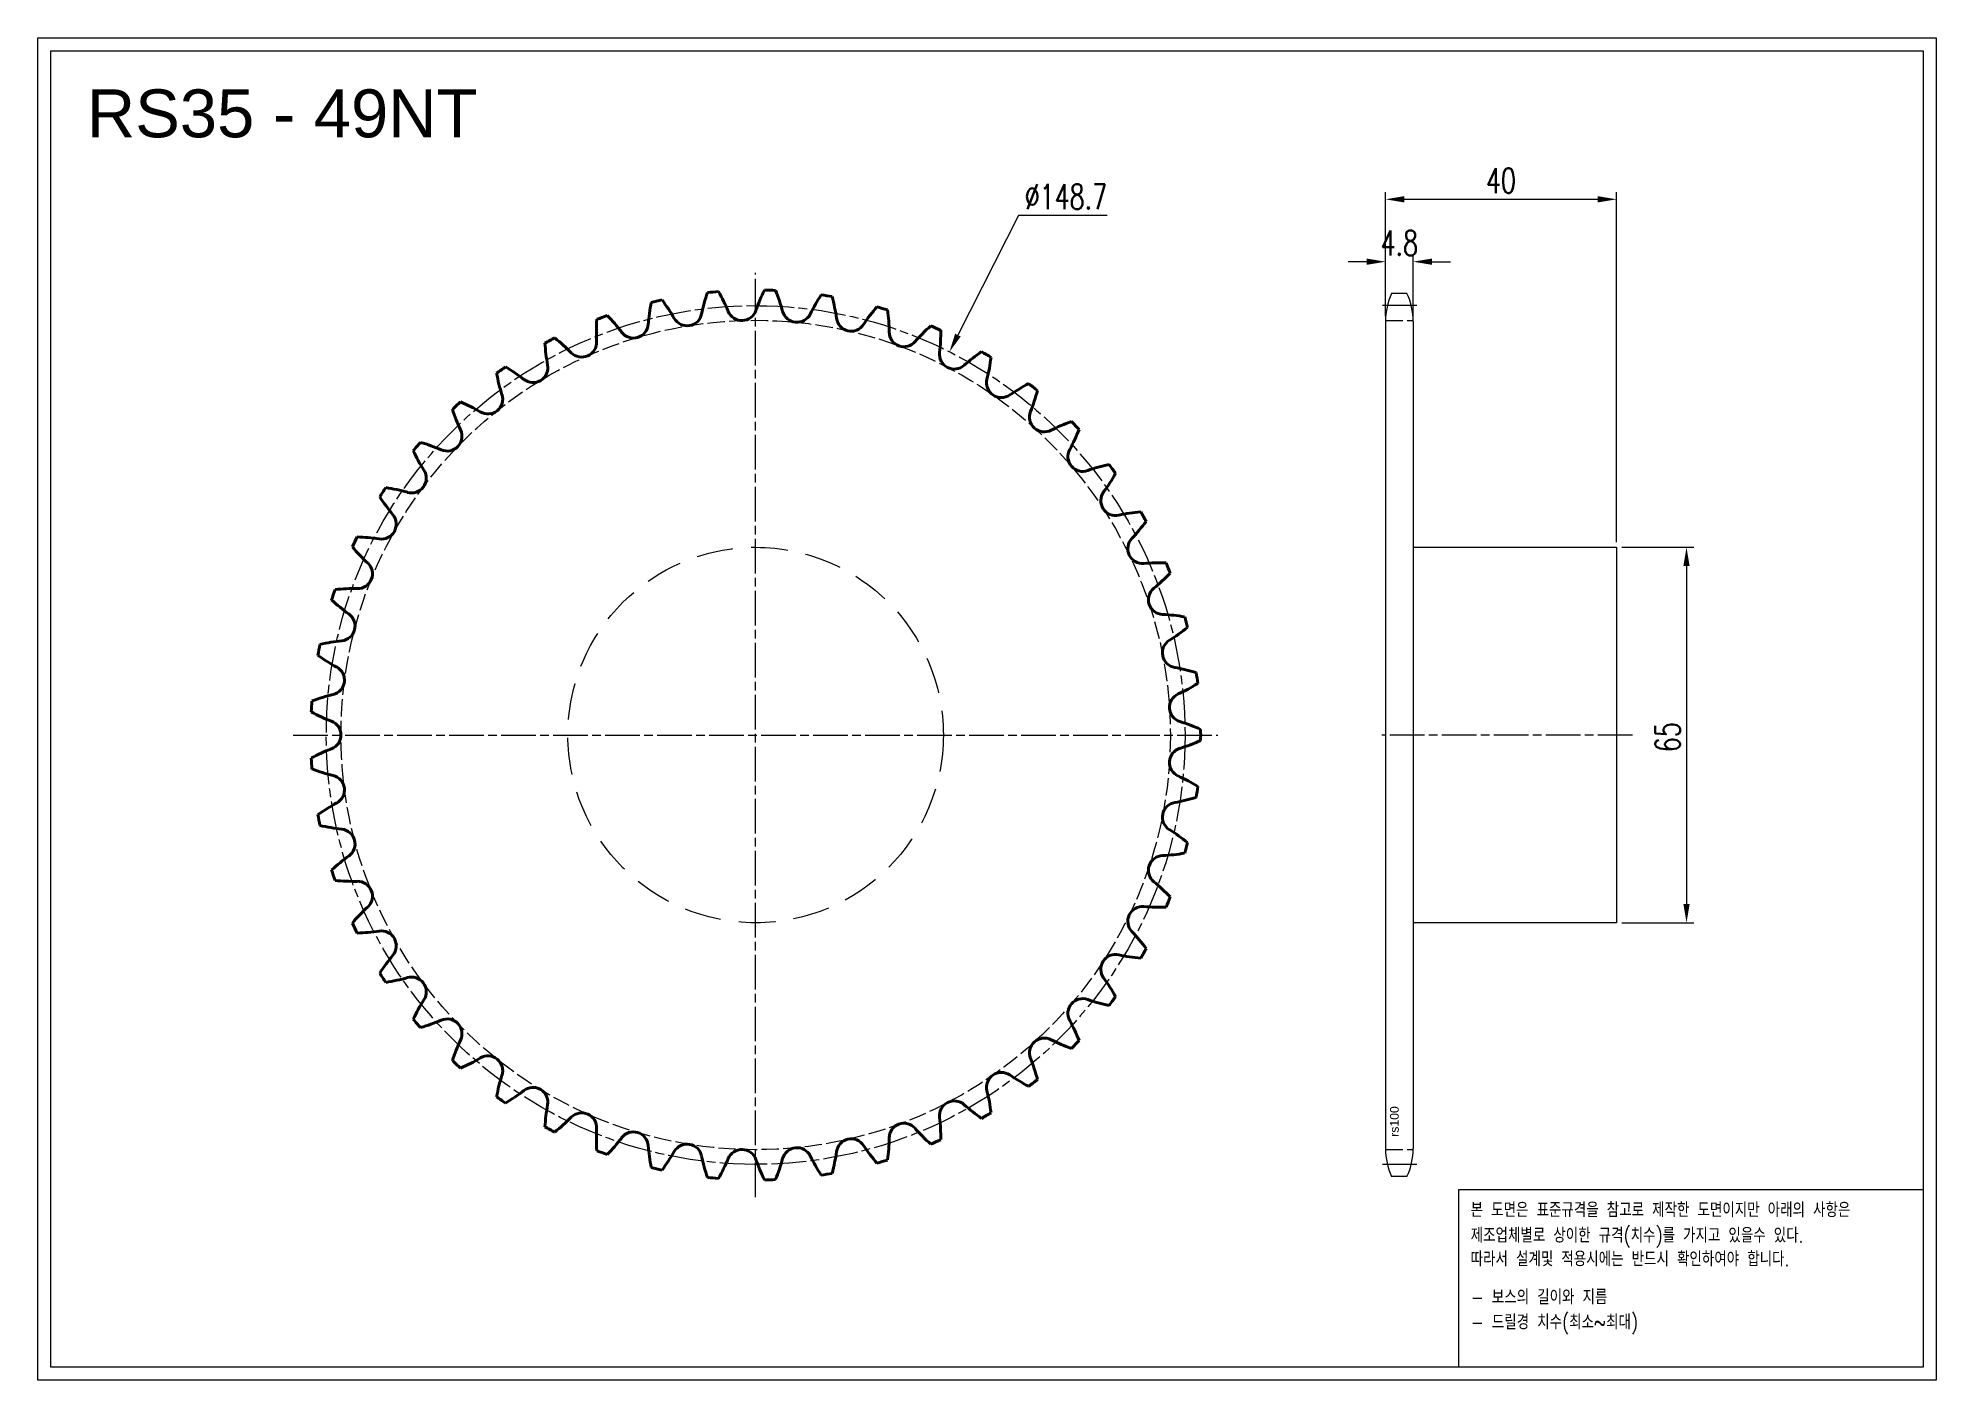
# Model space of a CAD drawing. Header units: millimetres. Extents: x -41128 to -40800, y 1733 to 1966.
import ezdxf

# ---------------------------------------------------------------- set-up
doc = ezdxf.new("R2010")
doc.units = ezdxf.units.MM
for name, pattern in [('AM_ISO02W050', [7.5, 6, -1.5]), ('AM_ISO02W050x2', [3.75, 3, -0.75]), ('AM_ISO08W050', [18, 12, -1.5, 3, -1.5]), ('AM_ISO08W050x2', [9, 6, -0.75, 1.5, -0.75]), ('HIDDEN', [9.525, 6.35, -3.175])]:
    doc.linetypes.add(name, pattern=pattern)
for name, color, linetype, lineweight in [('AM_0N', 7, 'Continuous', 50), ('AM_3N', 6, 'AM_ISO02W050', 25), ('AM_7', 4, 'AM_ISO08W050', 25), ('AM_7N', 4, 'AM_ISO08W050', 25)]:
    doc.layers.add(name, color=color, linetype=linetype, lineweight=lineweight)
doc.layers.add('HL', color=2, linetype='HIDDEN')
doc.layers.add('S-DIM', color=7, linetype='Continuous')
doc.styles.add('HAN', font='ROMANS.shx', dxfattribs={"width": 0.7, "bigfont": 'whgtxt.shx'})
doc.styles.add('HSG', font='SIMPLEX.shx', dxfattribs={"width": 0.7, "bigfont": 'HSG.shx'})
doc.styles.get("Standard").update_dxf_attribs({"font": 'arial.ttf'})
doc.dimstyles.new('APP8', dxfattribs={"dimscale": 1.8, "dimtxt": 2.4, "dimasz": 1.8, "dimexe": 0.7, "dimexo": 0.5, "dimgap": 0.6, "dimtad": 1, "dimtoh": 1, "dimdec": 1, "dimrnd": 0.01, "dimzin": 9, "dimdsep": 46, "dimtxsty": 'HSG', "dimcen": 0, "dimclrd": 1, "dimclre": 1, "dimclrt": 256, "dimazin": 2, "dimtp": 1, "dimtm": 1, "dimtfac": 0.5, "dimtdec": 1, "dimtofl": 0, "dimtmove": 0, "dimatfit": 3, "dimfxl": 0, "dimtvp": 1, "dimtolj": 2, "dimlwd": -1, "dimlwe": -1, "dimarcsym": 0})

# ---------------------------------------------------------------- blocks, each defined once
blk = doc.blocks.new('*D1')
at = {"layer": 'Defpoints', "color": 0, "transparency": 16777216}
for p in [(-40855.16, 1877.42), (-40855.16, 1812.42), (-40843.04, 1812.42)]:
    blk.add_point(p, dxfattribs=at)
at = {"layer": 'S-DIM', "color": 1, "transparency": 16777216}
for p, q in [((-40854.26, 1877.42), (-40841.78, 1877.42)), ((-40843.04, 1874.18), (-40843.04, 1815.66)), ((-40854.26, 1812.42), (-40841.78, 1812.42))]:
    blk.add_line(p, q, dxfattribs=at)
for points in [[(-40843.58, 1874.18), (-40842.5, 1874.18), (-40843.04, 1877.42)], [(-40843.58, 1815.66), (-40842.5, 1815.66), (-40843.04, 1812.42)]]:
    blk.add_solid(points, dxfattribs=at)
at = {"layer": 'S-DIM', "transparency": 16777216, "insert": (-40846.28, 1844.54), "char_height": 4.32, "attachment_point": 5, "rotation": 90, "style": 'HSG'}
blk.add_mtext('\\A2;65', dxfattribs=at)
blk = doc.blocks.new('*D2')
at = {"layer": 'Defpoints', "color": 0, "transparency": 16777216}
for p in [(-40890.36, 1926.86), (-40895.16, 1916.53), (-40890.36, 1916.53)]:
    blk.add_point(p, dxfattribs=at)
at = {"layer": 'S-DIM', "color": 1, "transparency": 16777216}
for p, q in [((-40898.4, 1926.86), (-40901.64, 1926.86)), ((-40895.16, 1917.43), (-40895.16, 1928.12)), ((-40890.36, 1917.43), (-40890.36, 1928.12)), ((-40887.12, 1926.86), (-40883.88, 1926.86))]:
    blk.add_line(p, q, dxfattribs=at)
for points in [[(-40898.4, 1927.4), (-40898.4, 1926.32), (-40895.16, 1926.86)], [(-40887.12, 1927.4), (-40887.12, 1926.32), (-40890.36, 1926.86)]]:
    blk.add_solid(points, dxfattribs=at)
at = {"layer": 'S-DIM', "transparency": 16777216, "insert": (-40892.76, 1930.1), "char_height": 4.32, "attachment_point": 5, "style": 'HSG'}
blk.add_mtext('\\A2;4.8', dxfattribs=at)
blk = doc.blocks.new('*D3')
at = {"layer": 'Defpoints', "color": 0, "transparency": 16777216}
for p in [(-40855.16, 1937.66), (-40895.16, 1916.53), (-40855.16, 1877.42)]:
    blk.add_point(p, dxfattribs=at)
at = {"layer": 'S-DIM', "color": 1, "transparency": 16777216}
for p, q in [((-40895.16, 1917.43), (-40895.16, 1938.92)), ((-40855.16, 1878.32), (-40855.16, 1938.92)), ((-40891.92, 1937.66), (-40858.4, 1937.66))]:
    blk.add_line(p, q, dxfattribs=at)
for points in [[(-40891.92, 1938.2), (-40891.92, 1937.12), (-40895.16, 1937.66)], [(-40858.4, 1938.2), (-40858.4, 1937.12), (-40855.16, 1937.66)]]:
    blk.add_solid(points, dxfattribs=at)
at = {"layer": 'S-DIM', "transparency": 16777216, "insert": (-40875.16, 1940.9), "char_height": 4.32, "attachment_point": 5, "style": 'HSG'}
blk.add_mtext('\\A2;40', dxfattribs=at)
blk = doc.blocks.new('*D4')
at = {"layer": 'Defpoints', "color": 0, "transparency": 16777216}
for p in [(-40970.64, 1911.25), (-41037.74, 1778.59)]:
    blk.add_point(p, dxfattribs=at)
at = {"layer": 'S-DIM', "color": 1, "transparency": 16777216}
for p, q in [((-40958.69, 1934.88), (-40969.18, 1914.15)), ((-40943.35, 1934.88), (-40958.69, 1934.88))]:
    blk.add_line(p, q, dxfattribs=at)
blk.add_solid([(-40969.66, 1914.39), (-40968.69, 1913.9), (-40970.64, 1911.25)], dxfattribs=at)
at = {"layer": 'S-DIM', "transparency": 16777216, "insert": (-40950.48, 1938.12), "char_height": 4.32, "attachment_point": 5, "style": 'HSG'}
blk.add_mtext('\\A2;∅148.7', dxfattribs=at)
blk = doc.blocks.new('notice1')
at = {"color": 4}
blk.add_lwpolyline([(-22142.12, 1735.9), (-22053.8, 1735.9), (-22053.8, 1702.07), (-22142.12, 1702.07)], close=True, dxfattribs=at)
at = {"color": 4, "style": 'HAN', "width": 0.8}
for s, p in [('본 도면은 표준규격을 참고로 제작한 도면이지만 아래의 사항은', (-22139.9, 1730.62)), ('제조업체별로 상이한 규격(치수)를 가지고 있을수 있다.', (-22139.9, 1725.78)), ('따라서 설계및 적용시에는 반드시 확인하여야 합니다.', (-22139.9, 1721.28)), ('- 보스의 길이와 지름', (-22139.9, 1714.03)), ('- 드릴경 치수(최소~최대)', (-22139.9, 1709.27))]:
    blk.add_text(s, height=2.7949, dxfattribs=at).set_placement(p)

msp = doc.modelspace()

# ---------------------------------------------------------------- linework, layer by layer
for p, q in [((-40891.43, 1921.33), (-40894.09, 1921.33)), ((-40895.16, 1916.53), (-40895.16, 1773.31)), ((-40890.36, 1916.53), (-40890.36, 1773.31)), ((-40891.43, 1768.51), (-40894.09, 1768.51))]:
    msp.add_line(p, q)
for points in [[(-41128.44, 1965.59), (-40799.84, 1965.59), (-40799.84, 1733.25), (-41128.44, 1733.25)], [(-41126.23, 1963.38), (-40802.06, 1963.38), (-40802.06, 1735.47), (-41126.23, 1735.47)]]:
    msp.add_lwpolyline(points, close=True)
msp.add_lwpolyline([(-40890.36, 1877.42), (-40855.16, 1877.42), (-40855.16, 1812.42), (-40890.36, 1812.42)])
for centre, start, end in [((-40883.86, 1916.53), 154.8633, 180), ((-40901.66, 1916.53), 0, 25.1367), ((-40883.86, 1773.31), 180, 205.1367), ((-40901.66, 1773.31), 334.8633, 0)]:
    msp.add_arc(centre, 11.3, start, end)
at = {"layer": 'AM_0N'}
for centre, radius, start, end in [((-40991.79, 1913.63), 31.09, 168.5376, 175.6122), ((-41004.19, 1844.92), 77.04, 102.1485, 103.5658), ((-41045.17, 1901.45), 31.09, 30.102, 37.1767), ((-40983.1, 1911.48), 31.09, 161.1906, 168.2653), ((-41004.19, 1844.92), 77.04, 94.8015, 96.2189), ((-41037.61, 1906.23), 31.09, 22.7551, 29.8298), ((-40974.77, 1908.24), 31.09, 153.8437, 160.9184), ((-41004.19, 1844.92), 77.04, 87.4546, 88.8719), ((-41029.49, 1910), 31.09, 15.4082, 22.4829), ((-40966.91, 1903.96), 31.09, 146.4967, 153.5714), ((-41004.19, 1844.92), 77.04, 80.1076, 81.525), ((-41020.97, 1912.7), 31.09, 8.0612, 15.1359), ((-40959.67, 1898.71), 31.09, 139.1498, 146.2245), ((-41004.19, 1844.92), 77.04, 72.7607, 74.1781), ((-41000.68, 1914.65), 31.09, 175.8845, 182.9592), ((-41004.19, 1844.92), 77.04, 109.4954, 110.9128), ((-41052.06, 1895.74), 31.09, 37.449, 44.5237), ((-41025.35, 1916.21), 2.57, 217.449, 355.6122), ((-41016.06, 1918.33), 2.57, 210.102, 348.2653), ((-41006.57, 1919.24), 2.57, 202.7551, 340.9184), ((-40997.05, 1918.94), 2.57, 195.4082, 333.5714), ((-40987.64, 1917.42), 2.57, 188.0612, 326.2245), ((-41012.16, 1914.29), 31.09, 0.7143, 7.789), ((-40953.16, 1892.57), 31.09, 131.8029, 138.8776), ((-41004.19, 1844.92), 77.04, 65.4138, 66.8311), ((-41004.19, 1844.92), 77.04, 116.8423, 118.2597), ((-41009.62, 1914.53), 31.09, 183.2314, 190.3061), ((-41058.17, 1889.2), 31.09, 44.7959, 51.8706), ((-41034.29, 1912.92), 2.57, 224.7959, 2.9592), ((-40978.51, 1914.71), 2.57, 180.7143, 318.8776), ((-41003.23, 1914.74), 31.09, 353.3673, 0.442), ((-40969.8, 1910.85), 2.57, 173.3673, 311.5306), ((-40947.48, 1885.65), 31.09, 124.4559, 131.5306), ((-41004.19, 1844.92), 77.04, 58.0668, 59.4842), ((-40994.31, 1914.04), 31.09, 346.0204, 353.0951), ((-41004.19, 1844.92), 77.04, 124.1893, 125.6066), ((-41018.48, 1913.26), 31.09, 190.5784, 197.6531), ((-41063.39, 1881.94), 31.09, 52.1429, 59.2175), ((-41042.74, 1908.51), 2.57, 232.1429, 10.3061), ((-40961.65, 1905.91), 2.57, 166.0204, 304.1837), ((-41004.19, 1844.92), 77.04, 131.5362, 132.9536), ((-41067.64, 1874.06), 31.09, 59.4898, 66.5645), ((-41050.55, 1903.06), 2.57, 239.4898, 17.6531), ((-40942.74, 1878.07), 31.09, 117.109, 124.1837), ((-41004.19, 1844.92), 77.04, 50.7199, 52.1372), ((-40985.55, 1912.21), 31.09, 338.6735, 345.7482), ((-41027.1, 1910.88), 31.09, 197.9253, 205), ((-40954.2, 1899.97), 2.57, 158.6735, 296.8367), ((-41057.6, 1896.65), 2.57, 246.8367, 25), ((-40939, 1869.94), 31.09, 109.762, 116.8367), ((-40977.1, 1909.27), 31.09, 331.3265, 338.4012), ((-41004.19, 1844.92), 77.04, 43.373, 44.7903), ((-41004.19, 1844.92), 77.04, 138.8832, 140.3005), ((-41035.35, 1907.4), 31.09, 205.2722, 212.3469), ((-41070.84, 1865.71), 31.09, 66.8367, 73.9114), ((-40947.57, 1893.12), 2.57, 151.3265, 289.4898), ((-41063.78, 1889.4), 2.57, 254.1837, 32.3469), ((-40936.34, 1861.4), 31.09, 102.4151, 109.4898), ((-40969.09, 1905.28), 31.09, 323.9796, 331.0543), ((-41004.19, 1844.92), 77.04, 36.026, 37.4434), ((-41004.19, 1844.92), 77.04, 146.2301, 147.6475), ((-41043.08, 1902.91), 31.09, 212.6192, 219.6939), ((-41072.95, 1857.02), 31.09, 74.1837, 81.2584), ((-40941.87, 1885.49), 2.57, 143.9796, 282.1429), ((-41068.98, 1881.41), 2.57, 261.5306, 39.6939), ((-40934.79, 1852.59), 31.09, 95.0682, 102.1429), ((-41004.19, 1844.92), 77.04, 28.6791, 30.0964), ((-40961.66, 1900.3), 31.09, 316.6327, 323.7073), ((-41004.19, 1844.92), 77.04, 153.577, 154.9944), ((-41050.18, 1897.46), 31.09, 219.9661, 227.0408), ((-41073.94, 1848.12), 31.09, 81.5306, 88.6053), ((-40937.19, 1877.19), 2.57, 136.6327, 274.7959), ((-41073.11, 1872.83), 2.57, 268.8776, 47.0408), ((-40934.38, 1843.65), 31.09, 87.7212, 94.7959), ((-41004.19, 1844.92), 77.04, 21.3321, 22.7495), ((-41004.19, 1844.92), 77.04, 160.924, 162.3413), ((-41073.77, 1839.18), 31.09, 88.8776, 95.9522), ((-40933.62, 1868.35), 2.57, 129.2857, 267.449), ((-40954.93, 1894.4), 31.09, 309.2857, 316.3604), ((-41056.52, 1891.15), 31.09, 227.3131, 234.3878), ((-41076.11, 1863.78), 2.57, 276.2245, 54.3878), ((-40935.12, 1834.73), 31.09, 80.3743, 87.449), ((-40949.01, 1887.7), 31.09, 301.9388, 309.0135), ((-41004.19, 1844.92), 77.04, 13.9852, 15.4026), ((-41004.19, 1844.92), 77.04, 168.2709, 169.6883), ((-41072.47, 1830.33), 31.09, 96.2245, 103.2992), ((-40931.2, 1859.14), 2.57, 121.9388, 260.102), ((-41062, 1884.07), 31.09, 234.66, 241.7347), ((-41077.94, 1854.43), 2.57, 283.5714, 61.7347), ((-40936.99, 1825.98), 31.09, 73.0273, 80.102), ((-40943.99, 1880.29), 31.09, 294.5918, 301.6665), ((-41004.19, 1844.92), 77.04, 6.6383, 8.0556), ((-41004.19, 1844.92), 77.04, 175.6179, 177.0352), ((-41070.04, 1821.72), 31.09, 103.5714, 110.6461), ((-40929.98, 1849.69), 2.57, 114.5918, 252.7551), ((-41066.53, 1876.36), 31.09, 242.0069, 249.0816), ((-41078.55, 1844.92), 2.57, 290.9184, 69.0816), ((-40939.96, 1817.55), 31.09, 65.6804, 72.7551), ((-40939.96, 1872.3), 31.09, 287.2449, 294.3196), ((-41004.19, 1844.92), 77.04, 359.2913, 0.7087), ((-41066.53, 1813.49), 31.09, 110.9184, 117.9931), ((-41004.19, 1844.92), 77.04, 182.9648, 184.3821), ((-40929.98, 1840.16), 2.57, 107.2449, 245.4082), ((-41070.04, 1868.13), 31.09, 249.3539, 256.4286), ((-41077.94, 1835.41), 2.57, 298.2653, 76.4286), ((-40943.99, 1809.56), 31.09, 58.3335, 65.4082), ((-40936.99, 1863.86), 31.09, 279.898, 286.9727), ((-41004.19, 1844.92), 77.04, 351.9444, 353.3617), ((-41062, 1805.77), 31.09, 118.2653, 125.34), ((-41004.19, 1844.92), 77.04, 190.3117, 191.7291), ((-40931.2, 1830.71), 2.57, 99.898, 238.0612), ((-41072.47, 1859.52), 31.09, 256.7008, 263.7755), ((-41076.11, 1826.06), 2.57, 305.6122, 83.7755), ((-40949.01, 1802.15), 31.09, 50.9865, 58.0612), ((-41056.52, 1798.7), 31.09, 125.6122, 132.6869), ((-40933.62, 1821.49), 2.57, 92.551, 230.7143), ((-40935.12, 1855.11), 31.09, 272.551, 279.6257), ((-41004.19, 1844.92), 77.04, 344.5974, 346.0148), ((-41004.19, 1844.92), 77.04, 197.6587, 199.076), ((-41073.77, 1850.67), 31.09, 264.0478, 271.1224), ((-41073.11, 1817.02), 2.57, 312.9592, 91.1224), ((-40954.93, 1795.44), 31.09, 43.6396, 50.7143), ((-41050.18, 1792.39), 31.09, 132.9592, 140.0339), ((-40937.19, 1812.66), 2.57, 85.2041, 223.3673), ((-40934.38, 1846.2), 31.09, 265.2041, 272.2788), ((-41004.19, 1844.92), 77.04, 337.2505, 338.6679), ((-41004.19, 1844.92), 77.04, 205.0056, 206.423), ((-41073.94, 1841.72), 31.09, 271.3947, 278.4694), ((-41068.98, 1808.43), 2.57, 320.3061, 98.4694), ((-40961.66, 1789.55), 31.09, 36.2927, 43.3673), ((-41004.19, 1844.92), 77.04, 329.9036, 331.3209), ((-41043.08, 1786.94), 31.09, 140.3061, 147.3808), ((-40941.87, 1804.36), 2.57, 77.8571, 216.0204), ((-40934.79, 1837.26), 31.09, 257.8571, 264.9318), ((-41004.19, 1844.92), 77.04, 212.3525, 213.7699), ((-41072.95, 1832.83), 31.09, 278.7416, 285.8163), ((-41063.78, 1800.45), 2.57, 327.6531, 105.8163), ((-40969.09, 1784.57), 31.09, 28.9457, 36.0204), ((-41035.35, 1782.44), 31.09, 147.6531, 154.7278), ((-40947.57, 1796.72), 2.57, 70.5102, 208.6735), ((-40936.34, 1828.45), 31.09, 250.5102, 257.5849), ((-41004.19, 1844.92), 77.04, 322.5566, 323.974), ((-41004.19, 1844.92), 77.04, 219.6995, 221.1168), ((-41070.84, 1824.14), 31.09, 286.0886, 293.1633), ((-41057.6, 1793.19), 2.57, 335, 113.1633), ((-40977.1, 1780.57), 31.09, 21.5988, 28.6735), ((-41027.1, 1778.97), 31.09, 155, 162.0747), ((-40954.2, 1789.88), 2.57, 63.1633, 201.3265), ((-40939, 1819.91), 31.09, 243.1633, 250.238), ((-41004.19, 1844.92), 77.04, 315.2097, 316.627), ((-41004.19, 1844.92), 77.04, 227.0464, 228.4638), ((-41067.64, 1815.78), 31.09, 293.4355, 300.5102), ((-41050.55, 1786.79), 2.57, 342.3469, 120.5102), ((-40985.55, 1777.64), 31.09, 14.2518, 21.3265), ((-41018.48, 1776.58), 31.09, 162.3469, 169.4216), ((-40961.65, 1783.94), 2.57, 55.8163, 193.9796), ((-40942.74, 1811.78), 31.09, 235.8163, 242.891), ((-41004.19, 1844.92), 77.04, 307.8628, 309.2801), ((-41004.19, 1844.92), 77.04, 234.3934, 235.8107), ((-41063.39, 1807.91), 31.09, 300.7825, 307.8571), ((-41042.74, 1781.34), 2.57, 349.6939, 127.8571), ((-40969.8, 1779), 2.57, 48.4694, 186.6327), ((-40994.31, 1775.81), 31.09, 6.9049, 13.9796), ((-41009.62, 1775.32), 31.09, 169.6939, 176.7686), ((-41058.17, 1800.64), 31.09, 308.1294, 315.2041), ((-41034.29, 1776.93), 2.57, 357.0408, 135.2041), ((-40978.51, 1775.14), 2.57, 41.1224, 179.2857), ((-41003.23, 1775.11), 31.09, 359.558, 6.6327), ((-40947.48, 1804.19), 31.09, 228.4694, 235.5441), ((-41004.19, 1844.92), 77.04, 300.5158, 301.9332), ((-41004.19, 1844.92), 77.04, 241.7403, 243.1577), ((-41000.68, 1775.19), 31.09, 177.0408, 184.1155), ((-41052.06, 1794.1), 31.09, 315.4763, 322.551), ((-41025.35, 1773.64), 2.57, 4.3878, 142.551), ((-40987.64, 1772.43), 2.57, 33.7755, 171.9388), ((-41012.16, 1775.56), 31.09, 352.211, 359.2857), ((-40953.16, 1797.27), 31.09, 221.1224, 228.1971), ((-41004.19, 1844.92), 77.04, 293.1689, 294.5862), ((-41004.19, 1844.92), 77.04, 249.0872, 250.5046), ((-40991.79, 1776.21), 31.09, 184.3878, 191.4624), ((-41045.17, 1788.4), 31.09, 322.8233, 329.898), ((-41016.06, 1771.52), 2.57, 11.7347, 149.898), ((-40983.1, 1778.36), 31.09, 191.7347, 198.8094), ((-41037.61, 1783.62), 31.09, 330.1702, 337.2449), ((-41006.57, 1770.6), 2.57, 19.0816, 157.2449), ((-40974.77, 1781.61), 31.09, 199.0816, 206.1563), ((-41029.49, 1779.85), 31.09, 337.5171, 344.5918), ((-40997.05, 1770.91), 2.57, 26.4286, 164.5918), ((-40966.91, 1785.89), 31.09, 206.4286, 213.5033), ((-41020.97, 1777.15), 31.09, 344.8641, 351.9388), ((-40959.67, 1791.14), 31.09, 213.7755, 220.8502), ((-41004.19, 1844.92), 77.04, 285.8219, 287.2393), ((-41004.19, 1844.92), 77.04, 256.4342, 257.8515), ((-41004.19, 1844.92), 77.04, 263.7811, 265.1985), ((-41004.19, 1844.92), 77.04, 271.1281, 272.5454), ((-41004.19, 1844.92), 77.04, 278.475, 279.8924)]:
    msp.add_arc(centre, radius, start, end, dxfattribs=at)
at = {"layer": 'AM_3N', "linetype": 'AM_ISO02W050x2'}
for p, q in [((-40895.16, 1916.69), (-40890.36, 1916.69)), ((-40895.16, 1773.16), (-40890.36, 1773.16))]:
    msp.add_line(p, q, dxfattribs=at)
msp.add_circle((-41004.19, 1844.92), 71.79, dxfattribs=at)
at = {"layer": 'AM_7', "linetype": 'AM_ISO08W050x2'}
for p, q in [((-40889.7, 1919.26), (-40895.81, 1919.26)), ((-40852.42, 1844.92), (-40895.81, 1844.92)), ((-40852.42, 1844.92), (-40895.81, 1844.92)), ((-40889.7, 1770.59), (-40895.81, 1770.59))]:
    msp.add_line(p, q, dxfattribs=at)
msp.add_circle((-41004.19, 1844.92), 74.33, dxfattribs=at)
at = {"layer": 'AM_7N', "linetype": 'AM_ISO08W050x2'}
for p, q in [((-41004.19, 1764.89), (-41004.19, 1924.96)), ((-41084.23, 1844.92), (-40924.15, 1844.92))]:
    msp.add_line(p, q, dxfattribs=at)
at = {"layer": 'HL'}
msp.add_circle((-41004.19, 1844.92), 32.5, dxfattribs=at)

# ---------------------------------------------------------------- block references
at = {"xscale": 0.9099999999999999, "yscale": 0.9099999999999999, "zscale": 0.9099999999999999}
msp.add_blockref('notice1', (-20733.1, 186.58), dxfattribs=at)

# ---------------------------------------------------------------- texts
msp.add_text('RS35 - 49NT', height=8.2979).set_placement((-41119.98, 1948.39))
at = {"insert": (-40894.37, 1775.37), "char_height": 1.512, "width": 6.5009, "attachment_point": 1, "rotation": 90}
msp.add_mtext('rs100', dxfattribs=at)

# ---------------------------------------------------------------- dimensions: what is measured, and where the dimension line sits
at = {"layer": 'S-DIM'}
dim = msp.add_linear_dim(base=(-40855.16, 1937.66), p1=(-40895.16, 1916.53), p2=(-40855.16, 1877.42), dimstyle='APP8', dxfattribs=at)
dim.commit()
dim.dimension.update_dxf_attribs({"geometry": '*D3', "text_midpoint": (-40875.16, 1940.9)})
dim = msp.add_diameter_dim_2p(p1=(-41037.74, 1778.59), p2=(-40970.64, 1911.25), dimstyle='APP8', dxfattribs=at)
dim.commit()
dim.dimension.update_dxf_attribs({"geometry": '*D4', "text_midpoint": (-40950.48, 1934.88), "dimtype": 131})
dim = msp.add_linear_dim(base=(-40890.36, 1926.86), p1=(-40895.16, 1916.53), p2=(-40890.36, 1916.53), dimstyle='APP8', dxfattribs=at)
dim.commit()
dim.dimension.update_dxf_attribs({"geometry": '*D2', "text_midpoint": (-40892.76, 1926.86), "dimtype": 128})
dim = msp.add_linear_dim(base=(-40843.04, 1812.42), p1=(-40855.16, 1877.42), p2=(-40855.16, 1812.42), angle=90, dimstyle='APP8', dxfattribs=at)
dim.commit()
dim.dimension.update_dxf_attribs({"geometry": '*D1', "text_midpoint": (-40843.04, 1844.54), "dimtype": 128})

doc.saveas('drawing.dxf')
